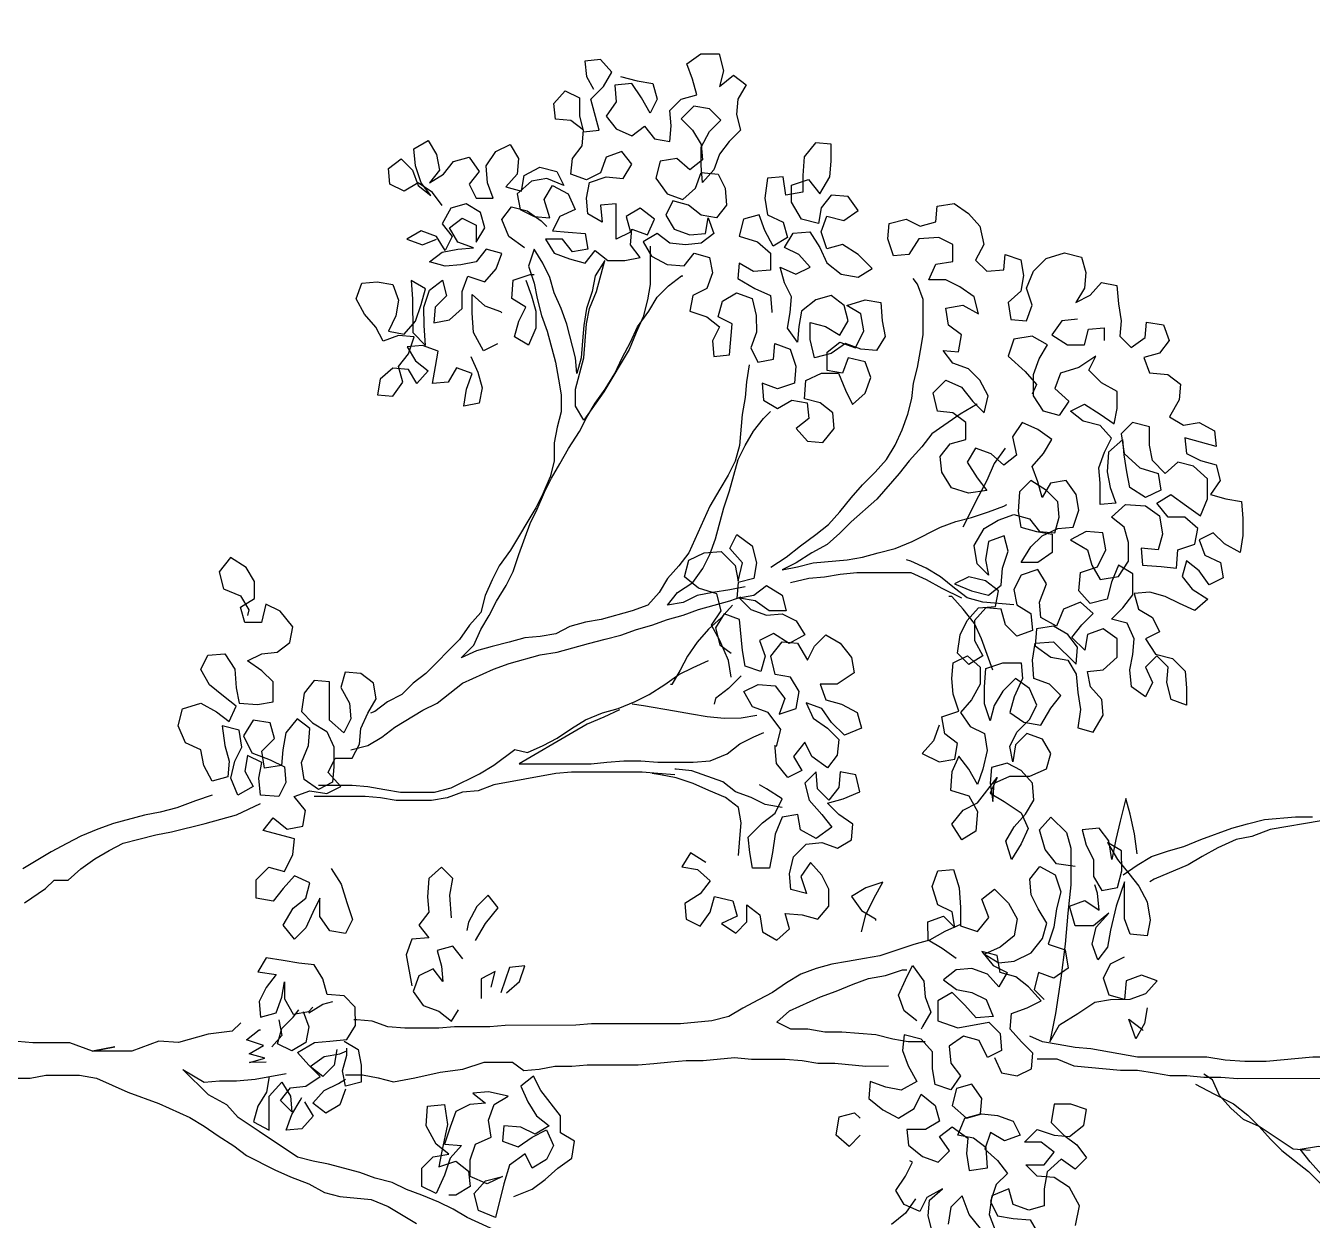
# Model space of a CAD drawing. Header units: inches. Extents: x 6322 to 85903, y -36042 to 7673.
# Drawn here: x 70110.01 to 70141.79, y -1991.32 to -1961.81 of the extents above; entities that cross this region are included whole.
import ezdxf

# ---------------------------------------------------------------- set-up
doc = ezdxf.new("R2010")
doc.units = ezdxf.units.IN
doc.header["$LTSCALE"] = 10
doc.linetypes.add('Amconstr', pattern=[9999, 9999, 0])
for name, color, linetype in [('1_tree', 3, 'Continuous'), ('CKS_PROPERTY LINE', 5, 'Continuous'), ('MS GATE', 1, 'Continuous')]:
    doc.layers.add(name, color=color, linetype=linetype)

# ---------------------------------------------------------------- blocks, each defined once
blk = doc.blocks.new('A$C0B2F7787')
at = {"layer": '1_tree'}
for points in [[(57.605, 147.302), (57.19, 144.831), (56.846, 143.939), (56.708, 143.184), (56.296, 142.292), (55.883, 141.537), (55.471, 140.851), (54.783, 139.204), (54.645, 138.999)], [(54.987, 137.694), (55.468, 138.38), (55.881, 139.066), (56.156, 139.89), (56.363, 140.644), (56.707, 141.468), (57.257, 142.978), (57.464, 143.733), (57.671, 144.556), (57.809, 146.066), (57.81, 146.89)], [(46.059, 133.515), (46.06, 134.476), (45.718, 135.3), (45.514, 137.565), (45.515, 138.389), (45.378, 139.213), (45.242, 139.968), (45.242, 140.792), (45.174, 141.616), (45.175, 142.44), (45.107, 143.263), (45.114, 150.128), (44.977, 150.952), (44.772, 151.707), (44.704, 152.462), (44.567, 153.217), (44.293, 153.973), (44.225, 154.316)], [(45.392, 154.384), (45.391, 153.56), (45.597, 152.736), (45.802, 151.981), (45.938, 151.157), (46.006, 150.196), (46.142, 148.685), (46.14, 146.901), (45.932, 144.635), (45.931, 143.606), (45.999, 142.645), (46.136, 141.752), (46.133, 138.389), (46.542, 136.123), (46.61, 135.368), (46.747, 134.544), (46.883, 133.789), (47.157, 133.171)], [(44.831, 141.204), (44.351, 142.097), (43.872, 143.059), (43.323, 143.745), (42.774, 144.295), (42.157, 144.845), (41.608, 145.395), (41.128, 146.013), (40.58, 146.7), (40.031, 147.249), (39.414, 147.799), (38.865, 148.349), (38.385, 148.967), (40.443, 147.318), (41.06, 146.768), (41.678, 146.287), (41.816, 147.179), (41.679, 148.003), (41.612, 148.827), (41.613, 150.68), (41.545, 151.298)], [(41.61, 146.767), (41.678, 145.944), (42.774, 144.295), (43.117, 143.54), (43.665, 142.921), (44.283, 142.372), (45.038, 142.028), (45.312, 141.616)], [(62.255, 128.763), (61.5, 128.49), (60.882, 127.941), (60.471, 128.765), (60.609, 129.52), (61.364, 129.657), (61.844, 129.038), (62.667, 128.9), (62.943, 129.724), (63.766, 129.449), (64.521, 129.379), (65.276, 129.447), (65.62, 130.133), (65.072, 130.752), (64.248, 130.752), (63.492, 130.341), (62.874, 129.793), (62.188, 130.274), (61.846, 130.96), (61.022, 131.099), (60.129, 130.893), (59.374, 130.62), (60.129, 130.207), (60.746, 129.726), (59.991, 129.383), (59.098, 129.316), (58.824, 130.208), (58.07, 130.621), (57.109, 130.553), (56.696, 129.867), (57.451, 129.386), (58.138, 129.934), (58.482, 130.62), (59.718, 131.58), (58.963, 131.238), (58.551, 131.925), (58.003, 132.749), (57.248, 133.093), (56.493, 132.75), (55.737, 132.27), (56.629, 131.995), (57.316, 132.406), (57.935, 132.955), (58.621, 133.366), (59.445, 133.297), (60.062, 132.747), (60.405, 132.06), (60.198, 131.305), (59.443, 131.237), (58.551, 131.375), (59.443, 131.443), (59.787, 132.198), (59.788, 133.159), (60.132, 133.982), (60.887, 134.188), (61.574, 133.775), (61.847, 133.02), (61.298, 132.471), (60.474, 132.335), (61.229, 132.197), (61.916, 132.539), (62.534, 133.157), (63.221, 133.499), (64.044, 133.155), (64.524, 132.468), (63.906, 131.851), (63.219, 131.44), (62.464, 131.234), (63.287, 130.959), (64.111, 130.958), (65.003, 131.026), (65.279, 131.85), (65.279, 132.742), (64.524, 132.811), (63.632, 132.4), (62.876, 132.195), (62.396, 132.882), (62.26, 133.706), (63.084, 134.186), (63.702, 134.666), (64.251, 134.116), (64.525, 133.361), (65.417, 133.291), (66.241, 133.428), (66.311, 134.32), (65.213, 135.419), (66.037, 135.487), (66.654, 135.006), (67.066, 134.319), (66.928, 133.496), (66.104, 133.428), (65.555, 134.183), (65.419, 135.007), (64.733, 135.42), (63.84, 135.489), (63.017, 135.627), (62.124, 135.491), (61.919, 136.246), (62.743, 136.726), (63.498, 136.657), (64.116, 136.107), (64.871, 135.969), (64.94, 136.724), (65.558, 137.41), (66.451, 137.409), (66.931, 136.722), (66.655, 135.967), (65.9, 135.831), (66.517, 135.212), (67.136, 135.692), (67.685, 136.241), (68.234, 135.623), (67.89, 134.799), (67.066, 134.457), (67.477, 133.701), (68.232, 133.632), (69.125, 133.974), (69.811, 133.562), (69.535, 132.738), (68.849, 132.396), (68.094, 132.534), (67.682, 133.22), (66.859, 133.29), (66.584, 132.535), (67.132, 131.985), (67.887, 131.779), (67.955, 131.024), (67.337, 130.475), (66.376, 130.476), (65.621, 130.888), (65.208, 130.202), (65.757, 129.653), (66.65, 129.789), (67.336, 130.132), (67.955, 130.68), (68.024, 131.504), (68.779, 131.641), (69.259, 131.022), (69.464, 130.198), (69.121, 129.512), (68.778, 130.336), (68.573, 131.16), (69.054, 131.778), (69.878, 131.846), (70.702, 132.119), (71.457, 131.913), (71.182, 131.158), (70.289, 131.021), (69.534, 131.159), (70.083, 130.61), (70.975, 130.472), (71.799, 130.951), (72.212, 131.637), (72.487, 132.392), (72.282, 133.148), (71.664, 133.629), (71.596, 134.384), (72.352, 134.589), (73.107, 134.52), (73.655, 133.97), (74.135, 133.215), (73.585, 132.666), (72.624, 132.598), (71.869, 132.736), (71.664, 133.491), (71.528, 134.247), (70.635, 134.247), (70.154, 133.561), (70.153, 132.738), (70.909, 133.217), (71.458, 133.766), (71.802, 134.521), (71.872, 135.276), (72.696, 135.55), (73.451, 135.412), (74.137, 134.931), (73.999, 134.176), (73.312, 133.764), (74.067, 133.558), (74.822, 133.283), (75.44, 133.831), (76.127, 134.242), (76.607, 133.555), (76.949, 132.8), (76.262, 132.32), (75.37, 132.527), (74.889, 131.91), (75.438, 131.291), (75.712, 130.536), (75.025, 130.125), (74.27, 130.606), (73.653, 131.087), (73.515, 130.195), (73.788, 129.371), (74.543, 128.889), (75.298, 128.82), (75.916, 129.3), (76.123, 130.055), (76.947, 130.054), (77.427, 129.436), (77.495, 128.681), (78.387, 128.474), (79.005, 129.091), (78.663, 129.847), (77.977, 130.397), (77.428, 130.946), (78.252, 131.151), (79.007, 130.739), (79.555, 130.189), (79.829, 129.434), (80.447, 128.953), (80.379, 129.708), (81.203, 129.844), (81.682, 129.226), (82.506, 129.088), (82.644, 129.912), (82.233, 130.667), (83.057, 130.461), (83.536, 129.774), (83.879, 129.087), (83.878, 128.263), (84.634, 128.606), (84.772, 129.429), (85.595, 129.429), (85.938, 128.742), (85.869, 127.781), (85.113, 127.301), (85.044, 126.546), (85.867, 126.271), (86.622, 126.339), (86.829, 127.162), (86.486, 127.849), (86.693, 128.604), (87.448, 128.672), (87.586, 129.495), (87.106, 130.182), (86.489, 130.732), (85.597, 130.939), (84.841, 130.528), (84.293, 131.077), (84.362, 131.901), (85.117, 131.969), (84.843, 132.724), (84.088, 132.862), (83.333, 132.726), (82.783, 132.108), (81.96, 132.246), (81.892, 133.001), (82.647, 133.275), (83.471, 133), (84.295, 133.343), (84.913, 133.96), (85.189, 134.852), (84.983, 135.676), (84.228, 135.882), (83.473, 135.815), (82.786, 135.403), (83.13, 136.089), (83.749, 136.638), (83.612, 137.393), (82.72, 137.463), (81.896, 137.601), (81.141, 137.533), (80.592, 138.082), (81.073, 138.768), (81.829, 138.836), (81.692, 139.66), (80.937, 139.936), (80.319, 139.456), (80.112, 138.701), (79.357, 138.976), (79.29, 139.868), (78.81, 140.487), (78.055, 140.419), (77.23, 139.939), (76.819, 140.626), (76.957, 141.381), (76.546, 142.136), (75.791, 142.206), (76.201, 140.695), (75.446, 140.764), (75.104, 141.451), (74.898, 142.206), (74.144, 142.413), (73.457, 141.933), (73.251, 142.688), (73.115, 143.444), (72.291, 143.513), (71.467, 143.514), (70.644, 143.377), (71.055, 142.622), (71.603, 142.072), (71.26, 141.386), (70.505, 141.661), (70.162, 142.417), (69.407, 142.555), (69.063, 141.868), (69.749, 141.387), (70.229, 140.769), (69.474, 140.564), (68.857, 141.045), (68.377, 141.8), (67.827, 141.183), (68.17, 140.428), (68.512, 139.741), (68.717, 138.986), (68.648, 138.231), (67.893, 138.437), (67.482, 139.124), (66.796, 139.468), (66.452, 138.782), (65.697, 139.263), (65.492, 140.087), (64.875, 140.705), (64.051, 140.775), (63.227, 140.775), (63.501, 140.02), (64.325, 139.813), (65.08, 139.881), (65.629, 139.332), (65.079, 138.783), (64.324, 139.127), (63.637, 138.784), (64.117, 138.098), (64.941, 138.028), (65.696, 138.165), (66.451, 138.233), (67.206, 137.889), (67.411, 137.133), (67.961, 137.682), (68.579, 138.162), (69.609, 138.161), (70.02, 137.474), (69.196, 137.132), (68.372, 136.927), (68.166, 136.103), (68.783, 135.553), (69.675, 135.621), (69.951, 136.445), (70.775, 136.856), (71.598, 136.718), (71.666, 135.894), (71.254, 135.139), (70.774, 135.963), (70.019, 136.17), (69.333, 136.583), (69.471, 137.475), (70.227, 137.955), (71.119, 137.954), (71.874, 137.747), (72.354, 137.129), (72.972, 137.815), (72.905, 138.776), (72.425, 139.463), (71.532, 139.601), (70.777, 139.396), (70.845, 138.572), (70.021, 138.641), (69.954, 139.534), (69.886, 140.289), (70.778, 140.357), (71.053, 141.18), (71.809, 141.317), (72.357, 140.698), (72.356, 139.875), (73.042, 139.325), (73.455, 140.011), (72.906, 140.767), (72.427, 141.454), (73.251, 141.796), (74.212, 141.795), (74.829, 141.108), (75.034, 140.353), (74.484, 139.736), (75.102, 139.117), (75.857, 138.979), (76.749, 138.978), (76.954, 138.154), (76.404, 137.606), (75.444, 137.744), (74.758, 138.5), (74.484, 139.392), (73.66, 139.53), (73.316, 138.776), (73.796, 138.02), (74.551, 137.882), (75.375, 137.744), (76.13, 137.675), (75.511, 136.989), (74.55, 136.921), (73.795, 137.059), (73.041, 137.334), (72.971, 136.579), (74.001, 136.578), (74.756, 136.509), (75.511, 136.783), (76.198, 137.125), (76.815, 136.576), (77.021, 135.752), (77.501, 135.134), (77.844, 135.82), (77.365, 136.575), (76.885, 137.262), (77.64, 137.399), (78.464, 137.398), (78.875, 136.642), (79.492, 136.024), (80.179, 136.367), (79.629, 135.543), (79.353, 134.651), (78.598, 134.377), (77.981, 135.064), (77.294, 134.585), (77.499, 133.829), (78.254, 133.348), (79.284, 133.347), (80.039, 133.621), (80.726, 134.032), (81.137, 133.277), (80.999, 132.384), (80.175, 132.111), (79.421, 132.935), (78.803, 133.485), (78.323, 133.279)], [(56.289, 135.153), (54.504, 135.155), (53.131, 135.019), (51.621, 134.883), (49.973, 134.678), (48.257, 134.405), (46.884, 134.132), (47.708, 134.612), (48.258, 135.504), (48.808, 136.327), (48.946, 137.082), (48.947, 138.043), (49.222, 138.798), (49.84, 139.346), (50.114, 138.591), (49.839, 137.836), (48.946, 137.768), (49.152, 137.013), (49.975, 136.738), (50.662, 137.08), (51.006, 137.766)], [(48.536, 138.867), (47.78, 138.73), (47.025, 138.319), (47.986, 137.975), (47.506, 138.593), (47.437, 138.662)], [(56.017, 138.38), (56.978, 138.241), (57.939, 138.035), (58.694, 137.828), (57.596, 137.554), (56.703, 137.349), (55.742, 137.144), (56.634, 137.006), (57.251, 136.525), (57.182, 135.701), (56.427, 135.908), (55.741, 136.252), (54.917, 136.253), (54.231, 136.665), (54.369, 137.42), (55.193, 137.625), (56.154, 137.624), (56.565, 136.937), (55.742, 137.419), (55.056, 137.969), (54.439, 138.45), (53.684, 138.862), (52.792, 139), (52.037, 138.864), (52.104, 138.04), (52.859, 137.765), (54.644, 137.763), (53.477, 137.352), (52.309, 137.079), (51.486, 136.942), (50.867, 136.462), (51.622, 136.187), (52.446, 136.392), (53.133, 137.009), (52.515, 136.255), (52.514, 135.362), (53.475, 135.087), (53.75, 135.842), (53.27, 136.529), (54.094, 136.459), (54.505, 136.322)], [(81.963, 135.473), (81.893, 134.718), (81.207, 134.238), (80.727, 134.993), (80.727, 135.817), (81.483, 136.022), (81.552, 136.777), (80.934, 136.778)], [(46.126, 131.455), (45.371, 131.799), (45.235, 132.555), (45.579, 133.241), (46.334, 133.309), (46.883, 132.759), (47.5, 132.209), (48.255, 132.277), (48.53, 133.032), (48.874, 133.718), (49.56, 133.1), (50.04, 132.481), (50.245, 131.726), (51.069, 131.588), (51.274, 130.833), (50.588, 131.383), (50.246, 132.069), (49.559, 131.658), (50.176, 131.108), (50.45, 130.353), (50.381, 129.598), (49.899, 128.981), (49.42, 129.599), (49.283, 130.354), (48.94, 131.041), (48.117, 131.385), (48.047, 130.561), (48.665, 130.012), (49.282, 129.393), (48.87, 128.707), (47.908, 128.708), (47.566, 129.669), (47.842, 131.179), (47.293, 131.729), (46.47, 131.798), (46.126, 131.112), (46.949, 130.7), (47.155, 129.944), (46.673, 129.258), (45.85, 129.328), (45.232, 129.809), (44.545, 129.329), (44.819, 128.573), (45.574, 128.435), (46.398, 128.435), (47.015, 127.885), (47.221, 127.061), (46.465, 126.993), (45.711, 127.268), (44.956, 127.681), (44.543, 126.926), (44.68, 126.171), (44.954, 125.416), (44.13, 125.348), (43.581, 126.035), (43.17, 126.79), (43.651, 127.545), (44.338, 127.887), (43.79, 128.574), (43.035, 128.781), (42.622, 128.095), (42.621, 127.203), (41.866, 127.272), (41.318, 127.959), (41.044, 128.714), (41.594, 129.263), (42.28, 128.782), (42.761, 129.399), (42.212, 130.155), (41.457, 130.087), (40.633, 130.225), (40.772, 131.117), (41.733, 131.048), (42.213, 130.429), (42.349, 129.674), (43.173, 130.017), (43.38, 130.771), (44.135, 130.839), (44.821, 130.358), (44.614, 129.603), (43.79, 129.398), (43.173, 130.085), (43.38, 130.84), (43.312, 131.595), (43.038, 132.351), (42.352, 132.694), (42.077, 131.94), (42.488, 131.253), (41.664, 130.979), (41.115, 131.597), (40.498, 132.078), (39.948, 131.53), (39.124, 131.256), (38.438, 131.6), (38.301, 132.355), (38.234, 133.179), (37.548, 133.591)], [(37.961, 135.376), (38.922, 135.581), (39.814, 135.099), (40.294, 134.344), (40.362, 133.52), (40.911, 132.97), (40.911, 133.863), (41.53, 134.343), (42.01, 133.724), (42.009, 132.901), (42.627, 133.518), (42.353, 134.342), (42.285, 135.097), (42.835, 135.783), (43.59, 135.92), (43.864, 135.164), (43.864, 134.341), (42.971, 134.204), (42.354, 134.822), (41.874, 135.441), (41.257, 135.922), (40.707, 135.373), (41.187, 134.686), (40.568, 134), (39.744, 133.864), (38.921, 133.865), (38.714, 133.11), (38.988, 132.354), (39.743, 132.148), (39.399, 131.324), (38.506, 131.188), (37.614, 131.532)], [(37.82, 130.777), (38.505, 130.227), (39.398, 129.883), (38.848, 129.334), (38.024, 129.198)], [(37.611, 128.443), (38.435, 128.236), (39.19, 128.304), (39.74, 128.921), (39.327, 128.167), (38.641, 127.824), (38.983, 127.069), (39.669, 126.656), (40.356, 127.136), (41.043, 127.479), (41.111, 127.341)], [(50.93, 129.598), (51.41, 128.911), (51.821, 128.224), (52.713, 128.223), (52.988, 128.978), (52.44, 129.528), (53.195, 129.39), (53.537, 128.703), (54.43, 128.427), (55.185, 128.701), (55.254, 129.456), (54.362, 129.732), (53.401, 129.801), (52.509, 129.802), (52.235, 130.626), (52.922, 131.175), (53.814, 130.831), (54.295, 131.448), (53.609, 132.135), (52.854, 132.548), (52.031, 132.411), (51.481, 131.725), (51.137, 130.97), (50.726, 131.657), (50.795, 132.412), (51.208, 133.236), (51.895, 133.784), (52.65, 133.989), (53.336, 133.577), (54.022, 133.233), (54.777, 133.164), (55.395, 133.644), (54.984, 134.399), (54.161, 134.674), (53.337, 134.469), (52.444, 134.333), (51.62, 134.059), (51.346, 134.883), (50.454, 135.021), (49.973, 134.335), (50.247, 133.58), (49.423, 133.374), (48.943, 133.855)], [(55.397, 135.36), (55.533, 134.467), (56.219, 133.917), (57.18, 133.642), (57.798, 134.191), (57.044, 134.946), (56.289, 135.153)], [(68.094, 132.396), (68.23, 130.886), (68.435, 130.131), (68.915, 129.512), (69.463, 128.826), (69.874, 128.139), (70.217, 127.383), (70.285, 127.177)], [(77.84, 130.603), (77.358, 129.779), (76.396, 128.407), (75.778, 127.927), (75.091, 127.31), (74.473, 126.83), (73.236, 125.733), (72.136, 124.498), (71.587, 123.95), (71.037, 123.332), (70.624, 122.578), (70.143, 121.823), (69.799, 121.137), (69.937, 121.892), (70.144, 122.647), (70.283, 124.294), (70.421, 125.049), (70.627, 125.804), (70.834, 126.628), (71.178, 127.451), (71.866, 128.823), (72.141, 129.578), (72.348, 130.333), (72.623, 131.157), (72.898, 131.911), (72.967, 132.049)], [(75.713, 131.977), (74.957, 131.429), (74.133, 131.087), (73.378, 130.675), (71.867, 129.922)], [(64.935, 131.37), (66.445, 130.819), (67.199, 130.475), (67.885, 129.925), (68.503, 129.376), (68.503, 129.238)], [(52.577, 129.802), (52.233, 129.047), (51.821, 128.292), (51.614, 127.538), (51.064, 125.891), (50.926, 125.136), (50.788, 124.312), (50.65, 123.557), (50.443, 122.802), (50.168, 122.047), (49.755, 121.361), (49.274, 120.675), (48.93, 119.989), (48.518, 119.234), (48.105, 118.548), (47.898, 117.725), (47.76, 116.215), (47.756, 111.89), (47.686, 111.135), (47.683, 107.703), (47.614, 106.948), (47.612, 105.232), (47.543, 104.476), (47.542, 102.829), (47.609, 102.005), (47.883, 101.25), (47.951, 100.495), (47.951, 100.357)], [(69.182, 121.549), (69.389, 122.442), (69.458, 123.197), (69.596, 123.952), (69.665, 124.775), (69.668, 127.384), (69.325, 128.139), (68.914, 128.895), (68.434, 129.856)], [(46.878, 128.091), (46.877, 127.267), (47.014, 126.512), (47.219, 125.688), (47.355, 124.041), (47.354, 123.217), (47.491, 122.393), (47.49, 121.569), (47.833, 120.882), (48.382, 121.5), (49.07, 123.009), (49.346, 123.764), (49.69, 124.588), (49.965, 125.342), (50.103, 126.166), (50.378, 126.99), (50.378, 127.195)], [(47.908, 127.678), (48.388, 127.06), (49.142, 126.785), (49.898, 127.127), (50.585, 127.47), (49.83, 128.02), (49.075, 128.089), (48.32, 128.364), (47.633, 127.953), (47.496, 127.885)], [(39.258, 127.618), (38.571, 127.138), (38.022, 126.452)], [(37.661, 107.369), (38.346, 105.858), (38.757, 105.171), (39.1, 104.484), (39.442, 103.66), (39.716, 102.905), (40.059, 102.218), (40.264, 101.394), (40.538, 100.639), (40.948, 99.128), (41.085, 98.373), (41.29, 97.618), (42.524, 95.763), (42.524, 95.763), (43.21, 94.733), (43.827, 94.183), (44.307, 93.29), (45.541, 92.054), (44.924, 93.084), (44.993, 93.839), (44.994, 94.663), (45.064, 95.555), (45.34, 97.065)], [(69.936, 120.588), (70.417, 121.342), (70.967, 122.028), (71.517, 122.783), (71.998, 123.4), (72.616, 123.949), (73.303, 124.497), (73.922, 125.046), (74.54, 125.663), (75.158, 126.212), (75.845, 126.623), (76.601, 126.966), (77.356, 127.239), (78.111, 127.445), (78.866, 127.513), (79.622, 127.718), (80.446, 127.854), (81.201, 127.991), (82.917, 127.989), (83.672, 127.714), (83.946, 127.508)], [(45.274, 99.948), (45.274, 100.772), (45.138, 101.527), (44.933, 102.282), (45.139, 103.312), (45.415, 104.547), (45.553, 105.645), (45.898, 106.675), (45.899, 108.048), (45.487, 108.597), (45.557, 109.352), (45.695, 110.107), (45.696, 110.931), (45.765, 111.686), (45.767, 114.157), (45.837, 114.912), (45.906, 115.736), (45.975, 116.491), (45.976, 117.315), (46.115, 118.825), (46.047, 119.648), (46.048, 121.296), (45.98, 122.12), (45.844, 122.875), (45.845, 123.699), (45.709, 125.209), (45.71, 126.307)], [(52.23, 124.997), (53.054, 125.202), (53.878, 125.613), (54.633, 126.025), (54.358, 125.201), (53.945, 124.515), (53.259, 124.996), (52.848, 125.683), (52.78, 125.683)], [(93.749, 113.289), (93.544, 114.113), (93.408, 114.869), (92.653, 115.075), (91.966, 114.733), (92.721, 114.32), (93.407, 113.839), (93.337, 113.015), (92.514, 113.085), (91.827, 112.605), (91.209, 113.086), (90.867, 113.841), (91.348, 114.459), (90.731, 114.94), (90.594, 115.695), (91.349, 115.763), (92.104, 115.694), (92.654, 116.242), (92.86, 116.997), (93.615, 116.79), (94.37, 116.515), (94.851, 117.201), (94.852, 118.094), (94.029, 118.3), (93.273, 118.095), (93.823, 118.781), (93.343, 119.399), (92.656, 118.988), (91.901, 118.92), (91.146, 119.127), (90.597, 118.578), (89.978, 118.098), (89.223, 117.824), (88.605, 117.276), (89.428, 117.206), (90.321, 117.205), (91.076, 117.617), (91.626, 118.165), (92.175, 117.616), (92.311, 116.86), (91.693, 116.243), (91.144, 116.793), (90.458, 117.205), (89.703, 117.275), (89.222, 116.657), (89.771, 116.039), (89.633, 115.215), (88.809, 115.01), (88.054, 115.56), (87.78, 116.315), (88.33, 116.933), (89.085, 117.206), (89.017, 118.03), (88.331, 118.374), (87.507, 118.444), (86.889, 117.964), (87.026, 117.208), (87.506, 116.59), (87.711, 115.835), (87.024, 115.492), (86.338, 115.905), (86.064, 116.66), (86.134, 117.415), (86.889, 117.552), (86.134, 117.827), (85.653, 117.21), (85.584, 116.455), (85.652, 115.699), (86.131, 115.081), (85.719, 114.395), (85.033, 114.808), (84.622, 115.563), (84.554, 116.387), (85.172, 116.867), (84.967, 117.622), (84.212, 117.76), (83.457, 117.486), (83.113, 116.8), (82.357, 116.663), (82.084, 117.487), (81.604, 118.106), (80.917, 117.763), (80.162, 117.832), (80.231, 118.587), (81.742, 118.723), (82.084, 118.037), (82.839, 118.242), (83.252, 118.928), (82.978, 119.683), (82.154, 119.89), (81.331, 119.891), (80.575, 119.617), (79.889, 119.961), (80.027, 120.716), (80.782, 120.784), (80.508, 121.539), (79.685, 121.814), (78.861, 121.746), (78.586, 120.923), (78.86, 120.168), (78.036, 120.237), (77.625, 120.924), (78.037, 121.61), (77.901, 122.365), (77.146, 122.434), (76.665, 121.817), (76.047, 122.367), (75.979, 123.122), (76.666, 123.671), (77.421, 123.601), (77.901, 122.983), (78.107, 122.228), (78.999, 122.295), (79.343, 123.05), (79.344, 123.874), (78.52, 124.218), (77.834, 124.562), (78.384, 125.179), (79.139, 125.453), (79.894, 125.178), (80.099, 124.354), (79.344, 124.08), (79.48, 123.325), (80.373, 123.324), (80.854, 123.941), (80.58, 124.697), (81.404, 125.108), (82.228, 124.97), (82.639, 124.283), (82.914, 125.175), (82.778, 125.93), (81.885, 126), (81.13, 126.138), (80.444, 125.726), (80.512, 124.971), (80.785, 124.216), (80.304, 123.53), (80.098, 122.706), (80.99, 122.5), (81.814, 122.499), (81.608, 123.254), (81.197, 123.941), (81.884, 124.352), (82.639, 124.146), (83.119, 123.527), (82.912, 122.772), (82.362, 122.086), (81.607, 121.95), (80.852, 121.882), (81.538, 121.401), (82.293, 121.537), (83.048, 121.605), (83.735, 121.261), (84.489, 121.055), (84.147, 121.81), (84.491, 122.496), (85.108, 121.947), (85.451, 121.26), (86.138, 121.671), (86.207, 122.495), (85.452, 122.976), (84.697, 123.32), (84.149, 124.007), (84.012, 124.831), (84.425, 125.517), (85.111, 124.83), (85.591, 124.074), (85.384, 123.319), (86.207, 123.044), (86.963, 123.318), (86.758, 124.142), (87.239, 124.828), (87.925, 124.347), (87.993, 123.523), (87.374, 123.043), (86.619, 122.906), (86.824, 122.082), (87.648, 121.601), (88.471, 121.6), (88.747, 122.424), (88.061, 122.974), (88.885, 123.453), (89.64, 123.521), (90.464, 123.521), (90.532, 122.765), (89.845, 122.217), (88.952, 122.149), (88.129, 122.15), (87.991, 121.326), (88.883, 121.188), (88.814, 120.433), (87.852, 120.297), (87.029, 120.435), (86.686, 121.19), (85.931, 121.397), (85.519, 120.711), (86.274, 120.298), (87.028, 120.023), (86.822, 119.268), (85.998, 119.063), (85.724, 119.955), (85.175, 120.574), (84.352, 120.574), (84.282, 119.751), (84.694, 119.064), (83.938, 118.996), (83.459, 119.82), (83.116, 120.576), (82.361, 120.645), (82.292, 120.645)], [(42.345, 124.938), (41.795, 124.389), (42.344, 123.771), (43.236, 123.907), (43.443, 124.662), (43.169, 124.937)], [(55.586, 117.443), (56.066, 116.688), (55.379, 116.276), (55.243, 117.032), (54.694, 117.65), (54.076, 117.17), (53.595, 116.415), (52.84, 116.485), (52.497, 117.171), (53.184, 117.651), (53.939, 117.856), (53.734, 118.749), (52.979, 118.956), (52.635, 118.201), (52.156, 118.888), (52.705, 119.436), (53.529, 119.436), (53.049, 120.054), (52.225, 120.192), (51.814, 120.879), (52.364, 121.496), (53.119, 121.289), (53.051, 122.113), (52.846, 122.869), (53.464, 123.417), (54.288, 123.416), (54.974, 123.073), (55.591, 122.523), (54.904, 122.043), (54.081, 122.318), (54.286, 121.563), (55.041, 121.494), (55.865, 121.699), (56.483, 122.316), (56.553, 123.071), (56.279, 123.826), (56.691, 124.513), (57.446, 124.58), (57.926, 123.894), (58.475, 123.344), (58.682, 124.099), (59.026, 124.922), (59.849, 124.716), (59.986, 123.96), (59.231, 123.892), (58.612, 123.412), (59.161, 122.863), (59.985, 122.793), (59.435, 122.245), (58.611, 122.451), (57.926, 123.07), (57.308, 123.551), (56.758, 122.796), (57.17, 122.041), (57.924, 121.903), (57.787, 121.148), (56.962, 120.805), (56.07, 120.669), (55.315, 120.532), (55.314, 119.709), (56.069, 119.571), (56.824, 119.501), (57.511, 120.187), (57.992, 120.804), (58.679, 121.147), (59.159, 120.392), (59.364, 120.048)], [(61.219, 120.87), (62.042, 121.075), (62.866, 120.457), (63.14, 119.701), (63.894, 119.289), (64.238, 119.975), (64.17, 120.799), (63.553, 121.28), (62.797, 121.006), (63.073, 121.83), (63.897, 121.966), (64.583, 121.554), (64.719, 120.798), (65.612, 120.592), (66.299, 121.14), (66.231, 121.895), (65.407, 122.377), (66.094, 122.719), (66.644, 123.268), (66.232, 123.955), (65.546, 124.504), (64.792, 124.642), (64.242, 123.819), (64.241, 122.995), (63.486, 123.271), (63.281, 124.026), (62.87, 124.781), (62.115, 124.988), (61.771, 124.165), (62.388, 123.546), (63.074, 123.065), (63.348, 122.31), (62.593, 122.654), (62.113, 123.341), (61.565, 123.89), (60.809, 123.822), (60.191, 123.342), (60.74, 122.587), (61.426, 122.243), (60.739, 121.694), (60.053, 122.107), (59.709, 121.421), (60.395, 120.871), (61.15, 120.802), (61.287, 120.801)], [(64.58, 118.67), (65.404, 118.532), (66.364, 118.12), (67.119, 117.707), (67.806, 118.187), (68.63, 117.98), (68.903, 117.088), (69.452, 116.401), (70.276, 116.606), (70.62, 117.361), (70.689, 118.184), (70.003, 118.871), (69.248, 119.009), (70.141, 119.215), (70.827, 118.596), (71.514, 118.939), (70.965, 119.694), (70.142, 119.901), (69.386, 119.764), (69.18, 119.009), (68.425, 118.942), (68.563, 119.765), (69.044, 120.383), (68.564, 121.138), (67.809, 121.345), (67.808, 120.521), (68.288, 119.834), (68.425, 119.079), (67.876, 119.628), (67.602, 120.384), (67.671, 121.139), (67.329, 121.826), (66.643, 122.238), (66.23, 121.483), (66.71, 120.728), (66.366, 120.042), (65.611, 120.317), (64.856, 120.112), (65.13, 119.356), (65.885, 119.218), (67.395, 119.08), (67.669, 118.324), (66.982, 117.913), (66.158, 118.12), (65.747, 118.669)], [(58.267, 121.147), (58.404, 120.324), (58.746, 119.637), (59.02, 118.881), (59.5, 118.263), (60.048, 116.753), (60.116, 115.997), (60.116, 115.929)], [(68.974, 119.353), (68.836, 118.598), (68.698, 117.774), (68.56, 117.019), (68.216, 116.333), (68.078, 115.578), (68.696, 116.058), (69.178, 116.813), (69.865, 117.293), (70.551, 117.635), (71.307, 117.909), (72.817, 118.32), (73.641, 118.594), (75.152, 119.004), (75.839, 119.347), (76.525, 119.758), (77.144, 120.238), (77.487, 120.581)], [(62.996, 113.249), (62.652, 112.494), (62.308, 111.671), (61.896, 110.985), (60.383, 108.378), (60.385, 110.231), (60.387, 111.878), (60.456, 112.633), (60.525, 113.457), (60.526, 114.281), (60.458, 115.105), (60.46, 116.821), (60.529, 117.644), (60.873, 118.468), (61.354, 119.085), (61.698, 119.771), (61.904, 120.252)], [(62.728, 119.908), (62.59, 119.153), (62.589, 118.329), (62.657, 117.505), (62.794, 116.75), (62.93, 115.926), (63.203, 114.416), (63.271, 113.866)], [(79.752, 119.549), (78.928, 119.412), (78.173, 119.344), (77.349, 119.208), (75.838, 119.072), (75.083, 118.867), (74.396, 118.524), (73.709, 118.113), (72.885, 117.633), (70.619, 116.606), (70.001, 116.126), (69.382, 115.577), (68.696, 115.166), (68.077, 114.617), (67.802, 113.862), (67.389, 112.353), (67.251, 111.598), (67.044, 110.843), (66.7, 110.157), (66.562, 109.402), (66.493, 108.646), (66.286, 107.892), (66.08, 107.068), (65.873, 106.313), (65.529, 105.558), (66.148, 106.176), (66.903, 106.518), (67.59, 106.929), (68.277, 107.272), (69.032, 107.752), (69.719, 108.094), (70.543, 108.368), (72.054, 108.916), (72.74, 109.259), (73.564, 109.601), (74.251, 109.944), (74.938, 110.355), (75.693, 110.766), (76.518, 111.314), (77.204, 111.657), (77.891, 112.068), (78.578, 112.548), (79.334, 113.028), (80.089, 113.371), (80.845, 113.782), (81.6, 114.124), (82.356, 114.673), (83.042, 115.084), (83.592, 115.633), (84.073, 116.25), (84.073, 116.319)], [(55.931, 119.022), (56.755, 119.089), (57.51, 119.157), (58.265, 119.019), (58.745, 118.401), (59.087, 117.577), (59.43, 116.822), (59.704, 115.998), (59.84, 115.243), (59.909, 114.831)], [(61.062, 100.208), (61.269, 101.032), (61.682, 101.718), (62.163, 102.335), (62.988, 103.707), (63.331, 104.393), (64.294, 105.628), (64.981, 107.138), (65.257, 107.893), (65.67, 109.402), (65.808, 110.226), (66.221, 111.736), (66.428, 112.559), (66.635, 113.314), (66.91, 114.069), (67.116, 114.824), (67.392, 115.579), (67.598, 116.334), (67.874, 117.089), (68.287, 118.598), (68.493, 119.147)], [(64.649, 119.151), (64.031, 118.534), (63.55, 117.916), (63.275, 117.848)], [(68.081, 118.736), (67.463, 118.187), (66.913, 117.57), (66.295, 117.021), (65.608, 116.542), (64.921, 116.199), (64.234, 115.788), (64.234, 115.719)], [(59.345, 98.631), (59.346, 100.278), (59.278, 101.033), (59.142, 101.857), (59.005, 102.613), (59.007, 104.26), (59.213, 105.084), (59.901, 106.456), (60.314, 107.142), (61.07, 108.171), (60.933, 108.789), (61.277, 109.544), (61.621, 110.23), (62.102, 110.916), (62.514, 111.602), (62.858, 112.425), (63.065, 113.18), (63.409, 114.004), (63.753, 114.69), (64.234, 115.444), (64.715, 116.13), (65.059, 116.817), (65.403, 117.571)], [(45.121, 82.924), (45.122, 84.64), (45.26, 85.395), (45.262, 87.043), (45.125, 87.867), (44.44, 89.377), (43.892, 90.888), (43.207, 92.399), (42.796, 93.086), (42.316, 93.773), (41.836, 94.528), (41.356, 95.146), (40.671, 96.52), (40.329, 97.275), (39.986, 98.168), (39.575, 98.923), (39.37, 99.679), (39.234, 101.189), (38.892, 102.013), (38.069, 103.387)], [(59.841, 115.929), (59.909, 115.105), (59.977, 114.35), (59.974, 110.918), (59.904, 110.163), (59.353, 107.143), (59.077, 106.388), (59.008, 105.633), (58.733, 104.878), (58.595, 104.123), (58.593, 102.407), (58.73, 101.652), (58.798, 100.897), (58.795, 98.425)], [(87.495, 104.646), (88.112, 104.165), (88.592, 103.478), (88.18, 102.792), (88.522, 102.105), (89.277, 102.036), (89.758, 102.653), (89.21, 103.203), (88.455, 103.478), (87.975, 104.096), (88.592, 103.615), (89.416, 103.34), (90.239, 103.27), (90.652, 103.956), (89.966, 104.369), (89.211, 104.507), (88.593, 104.027), (89.005, 104.713), (89.623, 105.193), (89.83, 105.948), (89.144, 106.429), (88.526, 105.949), (87.84, 106.293), (87.84, 107.117), (88.595, 106.841), (89.419, 106.772), (90.106, 107.252), (90.45, 107.938), (89.764, 108.351), (89.008, 108.283), (88.39, 107.734), (88.185, 108.489), (88.94, 108.626), (89.353, 109.381), (89.147, 110.205), (88.461, 110.548), (88.804, 109.724), (88.666, 108.969), (88.047, 108.284), (87.292, 108.422), (86.95, 109.108), (86.882, 109.863), (87.774, 109.588), (88.461, 109.999), (88.05, 110.755), (87.295, 111.099), (86.951, 110.344), (86.264, 110.001), (86.196, 110.756), (86.128, 111.58), (85.373, 111.718), (85.235, 110.963), (85.853, 110.482), (85.852, 109.658), (85.166, 110.071), (84.892, 110.826), (84.687, 111.582), (85.305, 112.062), (84.825, 112.68), (84.826, 113.504), (84.964, 114.259), (85.581, 113.777), (86.336, 113.845), (86.062, 114.601), (86.818, 114.943), (87.366, 114.256), (86.954, 113.57), (86.199, 113.777), (85.855, 113.091), (87.571, 113.089), (87.502, 112.334), (86.678, 112.404), (87.089, 111.717), (87.844, 111.647), (88.6, 111.784), (88.875, 112.607), (88.807, 113.431), (89.494, 113.842), (90.111, 113.361), (89.836, 112.607), (89.081, 112.333), (88.737, 111.647), (89.011, 110.891), (89.766, 110.959), (90.384, 111.439), (91.139, 111.507), (91.619, 110.889), (91.687, 110.134), (92.442, 110.064), (93.061, 110.613), (92.718, 111.3), (91.826, 111.3), (91.071, 111.507), (91.14, 112.262), (92.65, 111.849), (93.268, 112.466), (93.955, 112.877), (94.572, 112.328), (94.503, 111.573), (93.748, 111.642), (93.13, 111.986)], [(85.513, 114.739), (83.66, 114.74), (82.905, 114.604), (82.081, 114.398), (81.325, 114.056), (80.501, 113.713), (78.441, 112.48), (77.067, 111.52), (77.753, 111.107), (78.577, 111.107), (80.087, 111.517), (81.735, 111.653), (82.49, 111.79), (83.314, 112.132), (84.825, 112.542), (84.069, 112.063), (83.314, 111.926), (82.49, 111.652), (81.666, 111.516), (80.911, 111.448), (80.087, 111.38), (79.332, 111.175), (80.087, 111.105), (81.734, 110.692), (82.489, 110.417), (83.244, 110.073), (83.999, 109.866), (84.685, 109.522), (85.371, 109.11), (84.547, 108.836), (83.723, 109.111), (82.968, 109.249), (82.145, 109.456), (81.39, 109.731), (79.88, 110.144), (79.057, 110.282), (78.302, 110.42), (77.478, 110.421), (76.723, 110.216), (75.967, 110.079), (75.075, 110.08), (74.32, 109.875), (73.496, 109.532), (72.809, 109.19), (70.748, 107.956), (69.993, 107.408), (69.306, 107.065), (68.551, 106.723), (67.727, 106.517), (67.108, 105.969), (66.421, 105.489), (64.772, 103.843), (64.291, 103.226), (63.742, 102.677), (63.398, 101.991), (62.917, 101.373), (62.848, 101.167)], [(39.378, 108.122), (39.722, 109.014), (40.203, 109.632), (40.752, 110.249), (41.234, 110.935), (42.057, 111.071), (42.469, 110.385), (43.292, 110.384), (44.527, 109.422), (45.213, 109.078), (44.732, 108.46), (43.977, 108.804), (43.291, 109.217), (42.811, 109.835), (42.399, 109.149), (42.742, 108.462), (42.809, 107.638), (42.054, 107.571), (41.78, 108.326), (42.262, 109.012), (42.605, 109.698), (41.851, 110.042), (41.164, 109.699), (40.751, 109.013), (41.437, 108.669), (40.888, 107.915), (39.995, 107.641), (38.347, 107.231), (38.69, 106.407), (39.513, 106.2), (40.131, 106.749), (40.338, 107.572), (39.994, 106.817), (40.337, 105.993), (41.16, 105.993), (41.916, 106.266), (42.26, 107.021), (43.083, 106.883), (43.839, 107.157), (44.251, 107.843), (44.456, 106.882), (44.387, 106.127), (43.907, 106.745), (43.838, 105.99), (43.494, 105.304), (42.738, 105.03), (41.914, 104.756), (41.847, 105.58), (41.228, 105.031), (40.404, 104.758), (39.511, 104.347), (39.854, 103.66), (40.746, 103.659), (41.296, 104.208), (41.434, 104.963), (41.914, 104.344), (42.806, 103.863), (43.767, 103.931), (43.836, 104.754), (42.876, 104.893), (41.571, 104.619), (40.816, 104.483), (41.091, 105.306), (40.611, 105.924), (39.856, 105.994), (39.444, 105.308), (39.443, 104.964)], [(85.439, 108.629), (85.988, 107.874), (86.811, 107.53), (87.429, 108.01), (87.224, 108.765), (86.744, 109.452), (86.47, 109.727)], [(83.86, 108.699), (83.105, 108.975), (82.351, 109.181), (81.527, 109.182), (80.703, 108.839), (81.114, 108.153), (81.869, 108.358), (82.556, 108.7), (82.967, 108.014), (83.86, 108.081), (84.135, 108.905), (84.135, 109.111)], [(49.262, 107.77), (49.812, 108.387), (50.567, 108.661), (50.498, 107.906), (49.262, 107.495)], [(80.151, 106.025), (79.396, 106.369), (78.641, 106.576), (77.886, 106.439), (77.748, 105.684), (78.572, 105.821), (79.327, 106.095), (79.601, 105.34), (78.914, 104.928), (78.845, 104.173), (79.669, 104.31), (80.424, 104.446), (80.698, 103.691), (80.629, 102.936), (79.943, 103.348), (79.463, 103.967), (78.844, 103.418), (79.53, 103.006), (79.598, 102.25), (79.049, 101.633), (78.293, 101.497), (78.226, 102.252), (78.912, 102.732), (79.667, 102.525), (80.286, 103.005), (81.11, 103.279), (81.178, 102.524), (80.902, 101.769), (81.588, 101.425), (82.206, 100.875), (82.96, 100.463), (83.716, 100.737), (83.785, 101.492), (83.648, 102.247), (82.894, 102.522), (82.138, 102.385), (81.383, 102.043), (81.246, 102.798), (81.865, 103.347), (82.689, 103.621), (83.444, 103.826), (83.855, 103.139), (82.963, 103.208), (81.315, 103.21), (80.698, 103.828), (81.659, 103.759), (82.552, 103.758), (83.376, 104.032), (83.857, 104.649), (83.102, 104.856), (82.552, 104.307), (81.797, 104.239), (81.935, 104.994), (82.485, 105.611), (83.308, 105.611), (84.064, 105.885), (83.79, 106.709), (84.408, 107.257), (85.164, 107.531), (85.369, 106.776), (84.751, 106.296), (84.613, 105.541), (84.543, 104.786), (84.748, 104.031), (85.23, 104.648), (85.368, 105.403), (85.437, 106.158), (85.711, 105.403), (86.397, 104.99), (86.878, 105.607), (86.535, 106.294), (85.712, 106.295), (86.398, 106.706), (87.153, 106.5), (87.565, 105.813), (87.358, 105.058), (86.602, 104.647), (85.985, 105.128), (85.298, 104.785), (85.984, 104.373), (86.258, 103.617), (85.846, 102.931), (85.572, 103.687), (85.847, 104.373)], [(80.77, 107.329), (80.426, 106.643), (81.318, 106.162), (82.279, 106.092), (83.171, 106.091), (82.623, 106.71), (82.349, 107.465), (82.28, 107.534)], [(49.536, 107.015), (50.291, 107.22), (49.948, 106.534), (48.987, 106.535)], [(51.801, 106.257), (52.625, 106.737), (53.381, 107.354), (53.998, 106.873), (53.448, 106.324), (52.693, 105.913), (52.281, 105.845)], [(50.908, 105.64), (51.525, 105.159), (51.319, 104.404), (50.564, 104.611), (49.809, 104.68), (50.426, 104.199), (50.082, 103.513), (49.327, 103.239), (48.641, 103.72), (48.367, 104.476), (47.887, 105.094), (48.436, 105.437)], [(52.898, 105.089), (53.996, 105.02), (54.82, 105.156), (55.369, 104.607), (54.819, 103.989), (53.927, 103.921), (53.172, 103.991), (52.553, 103.511), (51.936, 103.992), (51.867, 103.168), (51.111, 102.894), (49.601, 103.17)], [(55.295, 99.252), (54.541, 99.734), (53.648, 100.009), (52.825, 100.284), (52.138, 99.942), (52.275, 99.186), (52.961, 98.705), (53.853, 98.704), (53.166, 98.362), (52.411, 98.019), (51.861, 97.471), (52.547, 96.921), (53.371, 97.401), (53.853, 98.018), (54.608, 98.223), (54.95, 97.468), (54.332, 96.919), (53.714, 96.439), (53.85, 95.615), (54.743, 95.615), (55.361, 96.232), (55.156, 96.987), (55.98, 97.398), (56.735, 97.466), (57.146, 95.956), (57.764, 96.436), (57.215, 97.123), (57.353, 97.878), (58.109, 98.014), (58.795, 97.464), (59.07, 98.219), (58.933, 99.043), (59.277, 99.729), (59.963, 99.111), (60.65, 99.453), (60.651, 100.277), (61.337, 100.62), (62.092, 100.688), (62.848, 101.03), (63.535, 101.441), (64.29, 101.303), (64.77, 100.685), (64.838, 99.93), (64.082, 99.725), (63.328, 100.137), (62.573, 100.207), (61.886, 99.864), (62.503, 99.177), (64.356, 99.175), (64.424, 98.42), (63.806, 97.94), (62.914, 97.804), (62.365, 98.353), (61.954, 99.04), (61.199, 99.384), (60.238, 99.385), (59.483, 99.317), (59.139, 98.631), (59.619, 97.944), (60.442, 97.806), (61.266, 98.149), (62.09, 98.216), (62.57, 97.598), (61.883, 97.05), (61.059, 96.913), (60.304, 96.845), (60.166, 96.022), (60.99, 95.883), (61.608, 96.501), (62.363, 96.294), (62.5, 95.47), (61.744, 94.99), (60.921, 95.403), (60.578, 96.296), (60.236, 96.983), (59.481, 97.052), (58.794, 96.709), (58.862, 95.817), (59.685, 95.747), (60.441, 95.884), (60.783, 95.197), (60.028, 95.061), (59.273, 95.473), (58.861, 94.718), (59.684, 94.374), (60.508, 94.58), (61.195, 94.922), (62.018, 94.784), (62.224, 93.96), (61.263, 94.098), (60.508, 94.305), (59.753, 94.237), (59.546, 93.482), (60.301, 93.07), (61.056, 92.932), (61.398, 92.176), (62.222, 91.832), (63.046, 92.037), (63.321, 92.93), (62.91, 93.685), (62.43, 94.303), (63.185, 94.646), (63.665, 94.028), (64.214, 93.341), (64.968, 92.928), (65.655, 93.271), (65.725, 94.094), (64.97, 94.576), (64.078, 94.645), (63.323, 94.783), (63.255, 95.675), (63.393, 96.43), (64.354, 96.43), (64.902, 95.88), (65.382, 95.193), (65.726, 95.879), (65.796, 96.634), (66.277, 97.252), (67.032, 97.388), (67.786, 96.77), (68.129, 96.083), (67.236, 95.878), (67.236, 95.054), (67.991, 94.847), (68.403, 95.533), (69.227, 95.533), (69.913, 95.12), (70.393, 94.365), (69.706, 93.816), (68.882, 94.023), (68.54, 94.847), (67.854, 95.259), (67.579, 95.191)], [(46.921, 99.878), (46.51, 100.565), (45.755, 100.703), (44.931, 100.703), (44.724, 99.948), (45.479, 99.81), (46.235, 100.016), (46.578, 100.015)], [(45.202, 96.241), (44.446, 96.105), (43.76, 95.693), (43.004, 95.488), (42.593, 96.244), (44.241, 96.242), (44.928, 96.859), (44.242, 97.272), (43.486, 97.341), (44.035, 96.791), (44.653, 97.271), (44.723, 98.026), (45.204, 98.712), (45.753, 98.163), (46.37, 97.613), (46.851, 98.436), (46.92, 99.191), (46.99, 100.015), (47.677, 100.426), (48.569, 100.425), (49.118, 99.876), (49.186, 99.052), (49.941, 98.845), (50.627, 98.433), (50.695, 97.678), (50.831, 96.922), (50.968, 96.099), (50.281, 95.687), (50.144, 96.58), (49.526, 96.1), (48.839, 95.757), (48.084, 95.827), (48.291, 96.582), (49.046, 96.855), (49.802, 96.992), (48.978, 96.993), (48.223, 97.405), (48.361, 98.16), (48.567, 98.366)], [(44.587, 99.949), (43.832, 99.675), (43.419, 98.989), (43.899, 98.37), (44.518, 98.919), (44.861, 99.605), (45.068, 99.948)], [(46.509, 99.535), (45.754, 99.398), (45.204, 98.85), (45.684, 98.231), (46.165, 98.917), (46.303, 99.672), (46.441, 100.016)], [(48.292, 98.16), (48.705, 98.846), (48.843, 99.327)], [(43.968, 97.958), (43.281, 98.371), (42.663, 97.822), (42.594, 97.067), (43.349, 97.341), (44.036, 97.752), (44.173, 97.821)], [(48.361, 97.886), (47.606, 98.161), (46.851, 98.024), (46.438, 97.338), (46.781, 96.652), (47.536, 96.857), (48.086, 97.406), (48.429, 97.68)], [(47.948, 96.719), (47.193, 96.857), (46.643, 96.377)], [(45.888, 96.103), (45.887, 95.28), (46.094, 96.034), (46.299, 95.279), (46.712, 95.965), (46.985, 95.141), (47.466, 95.759), (47.467, 95.827)], [(53.634, 84.358), (54.322, 85.387), (54.734, 85.798), (54.734, 86.485), (55.284, 87.102), (55.765, 87.788), (56.178, 88.474), (56.522, 89.16), (56.728, 89.915), (56.935, 90.739), (57.073, 91.494), (57.486, 93.141), (57.9, 94.651), (58.45, 95.817)], [(47.809, 94.866), (47.397, 94.454), (47.258, 93.288), (46.845, 91.846), (46.913, 90.885), (46.431, 89.581), (46.429, 87.659), (46.636, 88.758), (46.429, 87.659), (46.84, 86.561), (46.839, 84.776), (46.907, 84.021)], [(58.86, 93.483), (58.584, 92.659), (58.24, 91.767), (58.033, 90.944), (57.895, 90.189), (57.482, 88.679), (57.207, 87.924), (56.863, 87.101), (56.519, 86.415), (56.107, 85.66), (55.282, 84.288)]]:
    blk.add_lwpolyline(points, dxfattribs=at)
blk = doc.blocks.new('A$C065A3FC7')
at = {"layer": '1_tree', "xscale": -0.1192333333347502, "yscale": 0.1192333333349051, "zscale": 0.1192333333347811}
blk.add_blockref('A$C0B2F7787', (214.1172, 388.0539), dxfattribs=at)
blk = doc.blocks.new('admin enlclave road')
at = {"layer": 'CKS_PROPERTY LINE', "color": 0, "lineweight": -3, "xscale": 0.10000000000013, "yscale": 0.10000000000013, "zscale": 0.10000000000013, "rotation": 277.8258493161042}
blk.add_blockref('A$C065A3FC7', (44802.21375, -5330.20586), dxfattribs=at)

msp = doc.modelspace()

# ---------------------------------------------------------------- block references
at = {"layer": 'MS GATE', "linetype": 'Amconstr', "lineweight": 25, "xscale": 42.66674600251998, "yscale": 42.66674600251998, "zscale": 42.66674600251998, "rotation": 352.174150691152}
msp.add_blockref('admin enlclave road', (-1794383.54152, 484490.75316), dxfattribs=at)

# ---------------------------------------------------------------- next in the draw order: linework, layer by layer
at = {"linetype": 'Amconstr', "lineweight": 25}
msp.add_circle((60708.4733, -17819.81171), 18222, dxfattribs=at)

doc.saveas('drawing.dxf')
